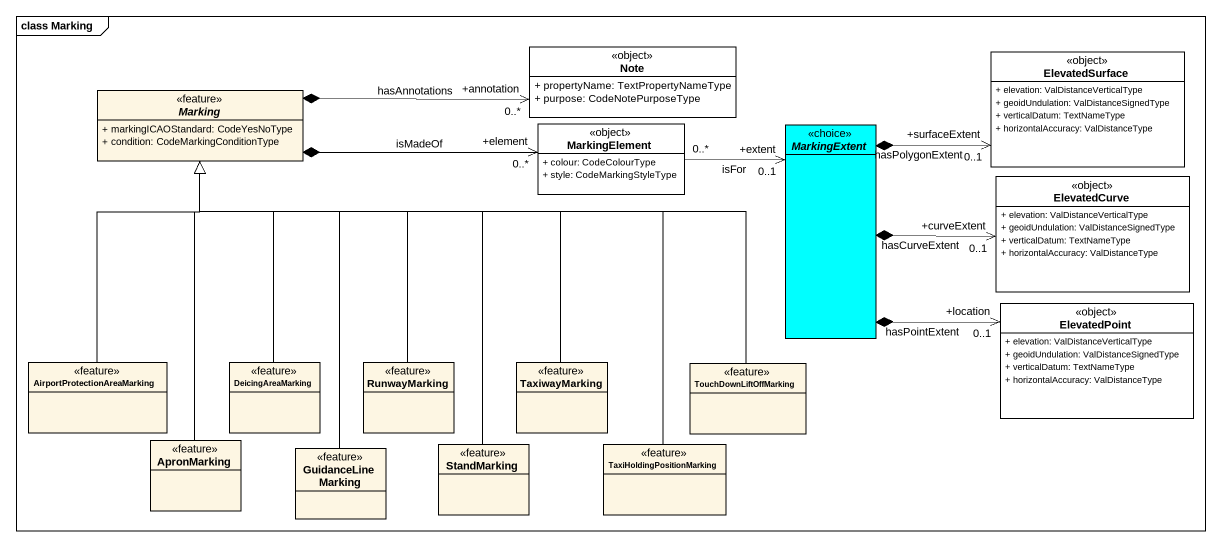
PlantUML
@startuml
mainframe class Marking
hide circle
hide empty members
skinparam classAttributeIconSize 0
class "Note" as Note_ <<object>> #FFFFFF {
  + propertyName: TextPropertyNameType
  + purpose: CodeNotePurposeType
}
class ElevatedSurface <<object>> #FFFFFF {
  + elevation: ValDistanceVerticalType
  + geoidUndulation: ValDistanceSignedType
  + verticalDatum: TextNameType
  + horizontalAccuracy: ValDistanceType
}
abstract class Marking <<feature>> {
  + markingICAOStandard: CodeYesNoType
  + condition: CodeMarkingConditionType
}
class MarkingElement <<object>> #FFFFFF {
  + colour: CodeColourType
  + style: CodeMarkingStyleType
}
abstract class MarkingExtent <<choice>> #00FFFF
class ElevatedCurve <<object>> #FFFFFF {
  + elevation: ValDistanceVerticalType
  + geoidUndulation: ValDistanceSignedType
  + verticalDatum: TextNameType
  + horizontalAccuracy: ValDistanceType
}
class ElevatedPoint <<object>> #FFFFFF {
  + elevation: ValDistanceVerticalType
  + geoidUndulation: ValDistanceSignedType
  + verticalDatum: TextNameType
  + horizontalAccuracy: ValDistanceType
}
class AirportProtectionAreaMarking <<feature>>
class DeicingAreaMarking <<feature>>
class RunwayMarking <<feature>>
class TaxiwayMarking <<feature>>
class TouchDownLiftOffMarking <<feature>>
class ApronMarking <<feature>>
class GuidanceLineMarking <<feature>>
class StandMarking <<feature>>
class TaxiHoldingPositionMarking <<feature>>
Marking *-right-> "+annotation\n0..*" Note_ : hasAnnotations
Marking *-right-> "+element\n0..*" MarkingElement : isMadeOf
MarkingElement "0..*" -right-> "+extent\n0..1" MarkingExtent : isFor
MarkingExtent *-right-> "+surfaceExtent\n0..1" ElevatedSurface : hasPolygonExtent
MarkingExtent *-right-> "+curveExtent\n0..1" ElevatedCurve : hasCurveExtent
MarkingExtent *-right-> "+location\n0..1" ElevatedPoint : hasPointExtent
AirportProtectionAreaMarking -up-|> Marking
DeicingAreaMarking -up-|> Marking
RunwayMarking -up-|> Marking
TaxiwayMarking -up-|> Marking
TouchDownLiftOffMarking -left-|> Marking
ApronMarking -up-|> Marking
GuidanceLineMarking -up-|> Marking
StandMarking -up-|> Marking
TaxiHoldingPositionMarking -up-|> Marking
@enduml
